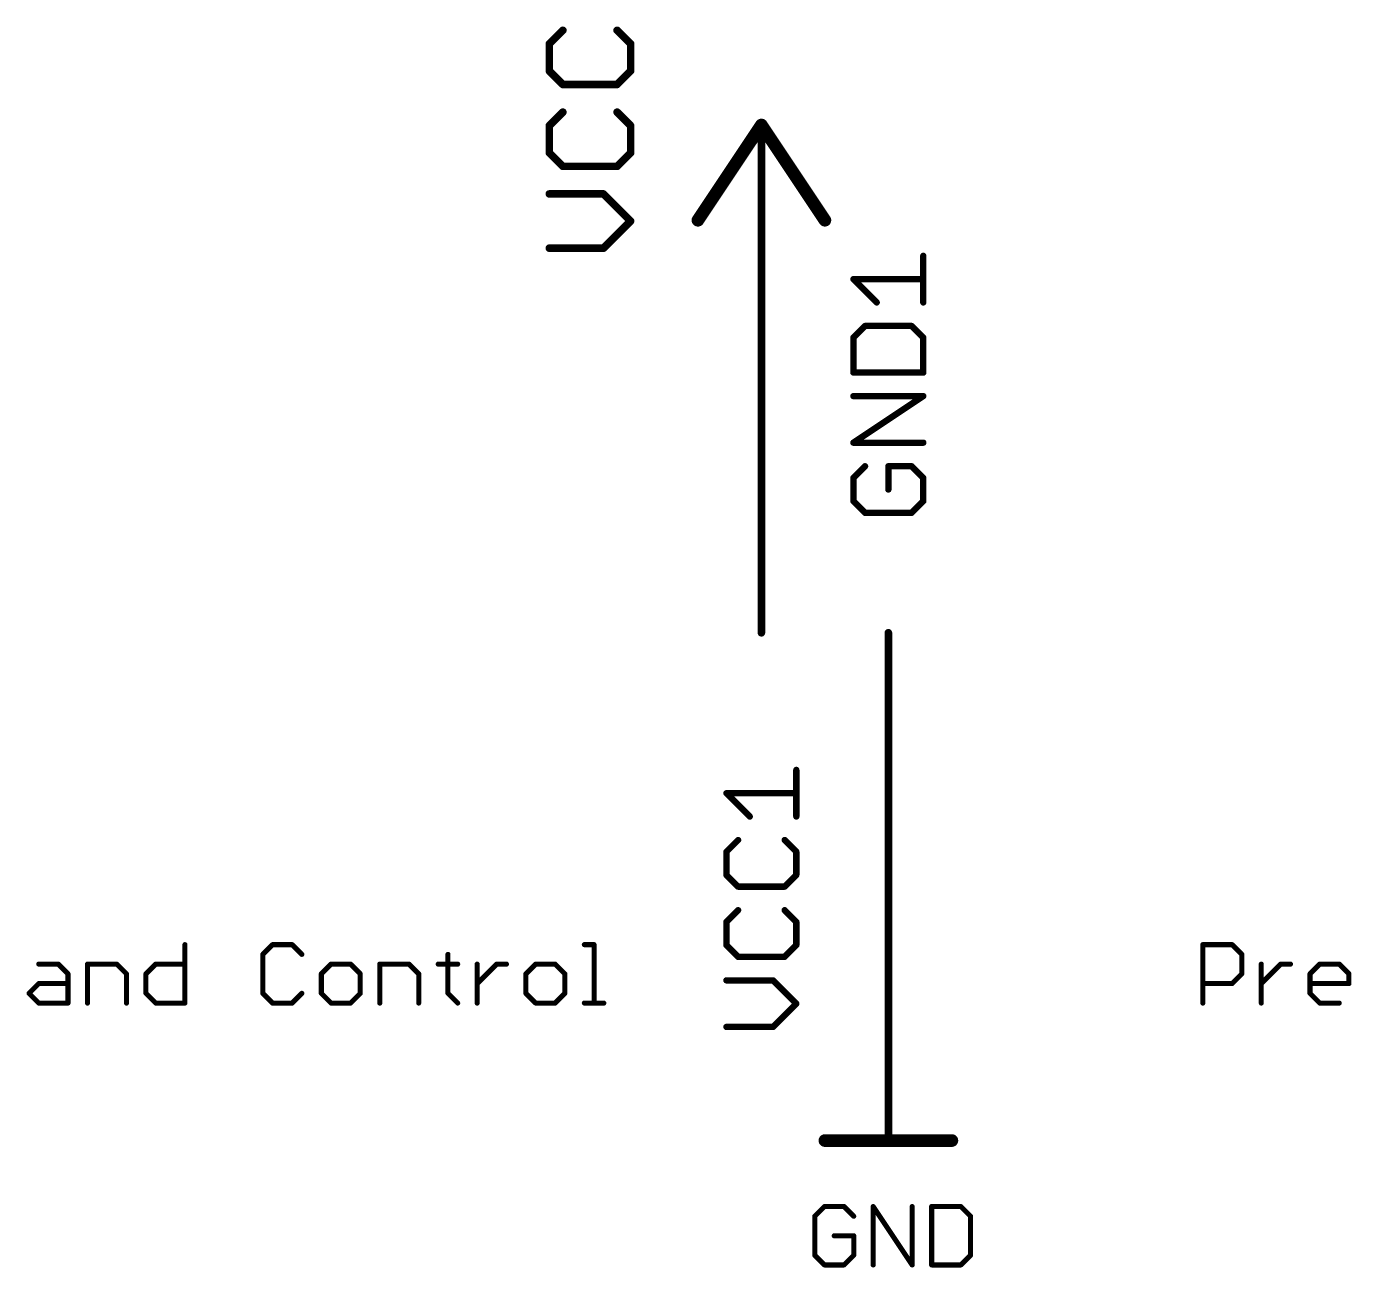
# Model space of a CAD drawing. Extents: x -72 to 265, y -97 to 216.
# Drawn here: x 145.32 to 171.83, y -48.26 to -23.43 of the extents above; entities that cross this region are included whole.
import ezdxf

# ---------------------------------------------------------------- set-up
doc = ezdxf.new("R2010")
doc.units = 0
for name, color, linetype in [('91', 94, 'CONTINUOUS'), ('94', 14, 'CONTINUOUS'), ('95', 251, 'CONTINUOUS'), ('96', 251, 'CONTINUOUS')]:
    doc.layers.add(name, color=color, linetype=linetype)

msp = doc.modelspace()

# ---------------------------------------------------------------- linework, layer by layer
at = {"layer": '91', "const_width": 0.1524}
for points in [[(160.02, -30.48), (160.02, -27.94)], [(162.56, -40.64), (162.56, -43.18)]]:
    msp.add_lwpolyline(points, dxfattribs=at)
at = {"layer": '91', "const_width": 0.0762}
for points in [[(160.0581, -27.94, 1), (159.9819, -27.94)], [(159.9819, -30.48, 1), (160.0581, -30.48)], [(162.5981, -40.64, 1), (162.5219, -40.64)], [(162.5219, -43.18, 1), (162.5981, -43.18)]]:
    msp.add_lwpolyline(points, format="xyb", dxfattribs=at)
at = {"layer": '94'}
for points, const_width in [([(160.02, -25.4), (158.75, -27.305)], 0.254), ([(161.29, -27.305), (160.02, -25.4)], 0.254), ([(160.02, -27.94), (160.02, -25.4)], 0.1524), ([(160.02, -30.48), (160.02, -35.56)], 0.1524), ([(162.56, -40.64), (162.56, -35.56)], 0.1524), ([(162.56, -43.18), (162.56, -45.72)], 0.1524), ([(161.29, -45.72), (163.83, -45.72)], 0.254)]:
    msp.add_lwpolyline(points, dxfattribs=dict(at, const_width=const_width))
for points, const_width in [([(160.0728, -25.3648, 1), (159.9672, -25.4352)], 0.127), ([(160.0728, -25.4352, 1), (159.9672, -25.3648)], 0.127), ([(160.0581, -25.4, 1), (159.9819, -25.4)], 0.0762), ([(158.6972, -27.2698, 1), (158.8028, -27.3402)], 0.127), ([(161.2372, -27.3402, 1), (161.3428, -27.2698)], 0.127), ([(159.9819, -27.94, 1), (160.0581, -27.94)], 0.0762), ([(160.0581, -30.48, 1), (159.9819, -30.48)], 0.0762), ([(162.5981, -35.56, 1), (162.5219, -35.56)], 0.0762), ([(159.9819, -35.56, 1), (160.0581, -35.56)], 0.0762), ([(162.5219, -40.64, 1), (162.5981, -40.64)], 0.0762), ([(162.5981, -43.18, 1), (162.5219, -43.18)], 0.0762), ([(161.29, -45.6565, 1), (161.29, -45.7835)], 0.127), ([(163.83, -45.7835, 1), (163.83, -45.6565)], 0.127), ([(162.5219, -45.72, 1), (162.5981, -45.72)], 0.0762)]:
    msp.add_lwpolyline(points, format="xyb", dxfattribs=dict(at, const_width=const_width))
at = {"layer": '95'}
for points, const_width in [([(163.2585, -28.9499), (163.2585, -28.0177)], 0.127), ([(162.3264, -28.9499), (161.8603, -28.4838)], 0.127), ([(161.8603, -28.4838), (163.2585, -28.4838)], 0.127), ([(162.0933, -29.421), (161.8603, -29.654)], 0.127), ([(163.0255, -29.421), (162.0933, -29.421)], 0.127), ([(163.2585, -29.654), (163.0255, -29.421)], 0.127), ([(161.8603, -29.654), (161.8603, -30.3531)], 0.127), ([(163.2585, -30.3531), (163.2585, -29.654)], 0.127), ([(161.8603, -30.3531), (163.2585, -30.3531)], 0.127), ([(161.8603, -31.7564), (163.2585, -30.8243)], 0.127), ([(163.2585, -30.8243), (161.8603, -30.8243)], 0.127), ([(163.2585, -31.7564), (161.8603, -31.7564)], 0.127), ([(162.0933, -32.2276), (161.8603, -32.4606)], 0.127), ([(163.0255, -32.2276), (162.5594, -32.2276)], 0.127), ([(162.5594, -32.2276), (162.5594, -32.6936)], 0.127), ([(163.2585, -32.4606), (163.0255, -32.2276)], 0.127), ([(161.8603, -32.4606), (161.8603, -32.9267)], 0.127), ([(163.2585, -32.9267), (163.2585, -32.4606)], 0.127), ([(161.8603, -32.9267), (162.0933, -33.1597)], 0.127), ([(163.0255, -33.1597), (163.2585, -32.9267)], 0.127), ([(162.0933, -33.1597), (163.0255, -33.1597)], 0.127), ([(160.7185, -39.2366), (160.7185, -38.3045)], 0.127), ([(159.7864, -39.2366), (159.3203, -38.7705)], 0.127), ([(159.3203, -38.7705), (160.7185, -38.7705)], 0.127), ([(159.5533, -39.7077), (159.3203, -39.9408)], 0.127), ([(160.7185, -39.9408), (160.4855, -39.7077)], 0.127), ([(159.3203, -39.9408), (159.3203, -40.4068)], 0.127), ([(160.7185, -40.4068), (160.7185, -39.9408)], 0.127), ([(159.3203, -40.4068), (159.5533, -40.6399)], 0.127), ([(160.4855, -40.6399), (160.7185, -40.4068)], 0.127), ([(159.5533, -40.6399), (160.4855, -40.6399)], 0.127), ([(159.5533, -41.111), (159.3203, -41.344)], 0.127), ([(160.7185, -41.344), (160.4855, -41.111)], 0.127), ([(159.3203, -41.344), (159.3203, -41.8101)], 0.127), ([(160.7185, -41.8101), (160.7185, -41.344)], 0.127), ([(148.4866, -41.7998), (148.4866, -42.9692)], 0.1016), ([(150.2407, -41.7998), (150.0458, -41.9947)], 0.1016), ([(150.6305, -41.7998), (150.2407, -41.7998)], 0.1016), ([(150.8254, -41.9947), (150.6305, -41.7998)], 0.1016), ([(156.4775, -41.7998), (156.6724, -41.7998)], 0.1016), ([(156.6724, -41.7998), (156.6724, -42.9692)], 0.1016), ([(159.3203, -41.8101), (159.5533, -42.0431)], 0.127), ([(160.4855, -42.0431), (160.7185, -41.8101)], 0.127), ([(168.8508, -42.9692), (168.8508, -41.7998)], 0.1016), ([(168.8508, -41.7998), (169.4355, -41.7998)], 0.1016), ([(169.4355, -41.7998), (169.6304, -41.9947)], 0.1016), ([(145.5632, -42.1896), (145.953, -42.1896)], 0.1016), ([(145.953, -42.1896), (146.1479, -42.3845)], 0.1016), ([(146.5377, -42.9692), (146.5377, -42.1896)], 0.1016), ([(146.5377, -42.1896), (147.1224, -42.1896)], 0.1016), ([(147.1224, -42.1896), (147.3173, -42.3845)], 0.1016), ([(147.7071, -42.3845), (147.9019, -42.1896)], 0.1016), ([(147.9019, -42.1896), (148.4866, -42.1896)], 0.1016), ([(150.0458, -41.9947), (150.0458, -42.7743)], 0.1016), ([(151.4101, -42.1896), (151.2152, -42.3845)], 0.1016), ([(151.7999, -42.1896), (151.4101, -42.1896)], 0.1016), ([(151.9948, -42.3845), (151.7999, -42.1896)], 0.1016), ([(152.3846, -42.9692), (152.3846, -42.1896)], 0.1016), ([(152.3846, -42.1896), (152.9693, -42.1896)], 0.1016), ([(152.9693, -42.1896), (153.1642, -42.3845)], 0.1016), ([(153.554, -42.1896), (153.9438, -42.1896)], 0.1016), ([(153.7489, -41.9947), (153.7489, -42.7743)], 0.1016), ([(154.3336, -42.9692), (154.3336, -42.1896)], 0.1016), ([(154.3336, -42.5794), (154.7234, -42.1896)], 0.1016), ([(154.7234, -42.1896), (154.9183, -42.1896)], 0.1016), ([(155.503, -42.1896), (155.3081, -42.3845)], 0.1016), ([(155.8928, -42.1896), (155.503, -42.1896)], 0.1016), ([(156.0877, -42.3845), (155.8928, -42.1896)], 0.1016), ([(159.5533, -42.0431), (160.4855, -42.0431)], 0.127), ([(169.6304, -41.9947), (169.6304, -42.3845)], 0.1016), ([(170.0202, -42.9692), (170.0202, -42.1896)], 0.1016), ([(170.0202, -42.5794), (170.41, -42.1896)], 0.1016), ([(170.41, -42.1896), (170.6049, -42.1896)], 0.1016), ([(170.9947, -42.3845), (171.1896, -42.1896)], 0.1016), ([(171.1896, -42.1896), (171.5794, -42.1896)], 0.1016), ([(171.5794, -42.1896), (171.7743, -42.3845)], 0.1016), ([(146.1479, -42.3845), (146.1479, -42.9692)], 0.1016), ([(147.3173, -42.3845), (147.3173, -42.9692)], 0.1016), ([(147.7071, -42.7743), (147.7071, -42.3845)], 0.1016), ([(151.2152, -42.3845), (151.2152, -42.7743)], 0.1016), ([(151.9948, -42.7743), (151.9948, -42.3845)], 0.1016), ([(153.1642, -42.3845), (153.1642, -42.9692)], 0.1016), ([(155.3081, -42.3845), (155.3081, -42.7743)], 0.1016), ([(156.0877, -42.7743), (156.0877, -42.3845)], 0.1016), ([(169.6304, -42.3845), (169.4355, -42.5794)], 0.1016), ([(170.9947, -42.7743), (170.9947, -42.3845)], 0.1016), ([(171.7743, -42.3845), (171.7743, -42.5794)], 0.1016), ([(145.3683, -42.7743), (145.5632, -42.5794)], 0.1016), ([(145.5632, -42.5794), (146.1479, -42.5794)], 0.1016), ([(160.2524, -42.5143), (159.3203, -42.5143)], 0.127), ([(160.7185, -42.9804), (160.2524, -42.5143)], 0.127), ([(169.4355, -42.5794), (168.8508, -42.5794)], 0.1016), ([(171.7743, -42.5794), (170.9947, -42.5794)], 0.1016), ([(145.5632, -42.9692), (145.3683, -42.7743)], 0.1016), ([(146.1479, -42.9692), (145.5632, -42.9692)], 0.1016), ([(147.9019, -42.9692), (147.7071, -42.7743)], 0.1016), ([(148.4866, -42.9692), (147.9019, -42.9692)], 0.1016), ([(150.0458, -42.7743), (150.2407, -42.9692)], 0.1016), ([(150.2407, -42.9692), (150.6305, -42.9692)], 0.1016), ([(150.6305, -42.9692), (150.8254, -42.7743)], 0.1016), ([(151.2152, -42.7743), (151.4101, -42.9692)], 0.1016), ([(151.4101, -42.9692), (151.7999, -42.9692)], 0.1016), ([(151.7999, -42.9692), (151.9948, -42.7743)], 0.1016), ([(153.7489, -42.7743), (153.9438, -42.9692)], 0.1016), ([(155.3081, -42.7743), (155.503, -42.9692)], 0.1016), ([(155.503, -42.9692), (155.8928, -42.9692)], 0.1016), ([(155.8928, -42.9692), (156.0877, -42.7743)], 0.1016), ([(156.4775, -42.9692), (156.8673, -42.9692)], 0.1016), ([(160.2524, -43.4464), (160.7185, -42.9804)], 0.127), ([(171.1896, -42.9692), (170.9947, -42.7743)], 0.1016), ([(171.5794, -42.9692), (171.1896, -42.9692)], 0.1016), ([(159.3203, -43.4464), (160.2524, -43.4464)], 0.127)]:
    msp.add_lwpolyline(points, dxfattribs=dict(at, const_width=const_width))
for points, const_width in [([(163.2902, -28.0177, 1), (163.2268, -28.0177)], 0.0635), ([(161.8603, -28.4521, 1), (161.8603, -28.5156)], 0.0635), ([(161.8828, -28.4614, 1), (161.8379, -28.5063)], 0.0635), ([(163.2585, -28.5156, 1), (163.2585, -28.4521)], 0.0635), ([(162.3039, -28.9723, 1), (162.3488, -28.9274)], 0.0635), ([(163.2268, -28.9499, 1), (163.2902, -28.9499)], 0.0635), ([(162.0933, -29.3893, 1), (162.0933, -29.4528)], 0.0635), ([(162.1158, -29.4435, 1), (162.0709, -29.3986)], 0.0635), ([(163.0479, -29.3986, 1), (163.003, -29.4435)], 0.0635), ([(163.0255, -29.4528, 1), (163.0255, -29.3893)], 0.0635), ([(161.8921, -29.654, 1), (161.8286, -29.654)], 0.0635), ([(161.8379, -29.6316, 1), (161.8828, -29.6765)], 0.0635), ([(163.2902, -29.654, 1), (163.2268, -29.654)], 0.0635), ([(163.236, -29.6765, 1), (163.281, -29.6316)], 0.0635), ([(161.8603, -30.3214, 1), (161.8603, -30.3849)], 0.0635), ([(161.8286, -30.3531, 1), (161.8921, -30.3531)], 0.0635), ([(163.2268, -30.3531, 1), (163.2902, -30.3531)], 0.0635), ([(163.2585, -30.3849, 1), (163.2585, -30.3214)], 0.0635), ([(161.8603, -30.7925, 1), (161.8603, -30.856)], 0.0635), ([(163.2761, -30.8507, 1), (163.2409, -30.7979)], 0.0635), ([(163.2585, -30.856, 1), (163.2585, -30.7925)], 0.0635), ([(161.8603, -31.7247, 1), (161.8603, -31.7882)], 0.0635), ([(161.8427, -31.73, 1), (161.8779, -31.7828)], 0.0635), ([(163.2585, -31.7882, 1), (163.2585, -31.7247)], 0.0635), ([(162.1158, -32.25, 1), (162.0709, -32.2051)], 0.0635), ([(162.5594, -32.1958, 1), (162.5594, -32.2593)], 0.0635), ([(162.5912, -32.2276, 1), (162.5277, -32.2276)], 0.0635), ([(163.0479, -32.2051, 1), (163.003, -32.25)], 0.0635), ([(163.0255, -32.2593, 1), (163.0255, -32.1958)], 0.0635), ([(161.8921, -32.4606, 1), (161.8286, -32.4606)], 0.0635), ([(161.8379, -32.4382, 1), (161.8828, -32.4831)], 0.0635), ([(163.2902, -32.4606, 1), (163.2268, -32.4606)], 0.0635), ([(163.236, -32.4831, 1), (163.281, -32.4382)], 0.0635), ([(161.8828, -32.9042, 1), (161.8379, -32.9491)], 0.0635), ([(162.5277, -32.6936, 1), (162.5912, -32.6936)], 0.0635), ([(163.281, -32.9491, 1), (163.236, -32.9042)], 0.0635), ([(161.8286, -32.9267, 1), (161.8921, -32.9267)], 0.0635), ([(162.0933, -33.1279, 1), (162.0933, -33.1915)], 0.0635), ([(162.0709, -33.1822, 1), (162.1158, -33.1372)], 0.0635), ([(163.003, -33.1372, 1), (163.0479, -33.1822)], 0.0635), ([(163.0255, -33.1915, 1), (163.0255, -33.1279)], 0.0635), ([(163.2268, -32.9267, 1), (163.2902, -32.9267)], 0.0635), ([(160.7502, -38.3045, 1), (160.6868, -38.3045)], 0.0635), ([(159.3203, -38.7388, 1), (159.3203, -38.8023)], 0.0635), ([(159.3428, -38.7481, 1), (159.2979, -38.793)], 0.0635), ([(160.7185, -38.8023, 1), (160.7185, -38.7388)], 0.0635), ([(159.7639, -39.259, 1), (159.8088, -39.2141)], 0.0635), ([(160.6868, -39.2366, 1), (160.7502, -39.2366)], 0.0635), ([(159.5758, -39.7302, 1), (159.5309, -39.6853)], 0.0635), ([(160.5079, -39.6853, 1), (160.463, -39.7302)], 0.0635), ([(159.3521, -39.9408, 1), (159.2886, -39.9408)], 0.0635), ([(159.2979, -39.9183, 1), (159.3428, -39.9632)], 0.0635), ([(160.7502, -39.9408, 1), (160.6868, -39.9408)], 0.0635), ([(160.696, -39.9632, 1), (160.741, -39.9183)], 0.0635), ([(159.3428, -40.3844, 1), (159.2979, -40.4293)], 0.0635), ([(159.2886, -40.4068, 1), (159.3521, -40.4068)], 0.0635), ([(160.6868, -40.4068, 1), (160.7502, -40.4068)], 0.0635), ([(160.741, -40.4293, 1), (160.696, -40.3844)], 0.0635), ([(159.5533, -40.6081, 1), (159.5533, -40.6716)], 0.0635), ([(159.5309, -40.6623, 1), (159.5758, -40.6174)], 0.0635), ([(160.463, -40.6174, 1), (160.5079, -40.6623)], 0.0635), ([(160.4855, -40.6716, 1), (160.4855, -40.6081)], 0.0635), ([(159.5758, -41.1335, 1), (159.5309, -41.0886)], 0.0635), ([(160.5079, -41.0886, 1), (160.463, -41.1335)], 0.0635), ([(159.3521, -41.344, 1), (159.2886, -41.344)], 0.0635), ([(159.2979, -41.3216, 1), (159.3428, -41.3665)], 0.0635), ([(160.7502, -41.344, 1), (160.6868, -41.344)], 0.0635), ([(160.696, -41.3665, 1), (160.741, -41.3216)], 0.0635), ([(148.512, -41.7998, 1), (148.4613, -41.7998)], 0.0508), ([(150.2407, -41.7744, 1), (150.2407, -41.8252)], 0.0508), ([(150.2587, -41.8178, 1), (150.2228, -41.7818)], 0.0508), ([(150.6485, -41.7818, 1), (150.6126, -41.8178)], 0.0508), ([(150.6305, -41.8252, 1), (150.6305, -41.7744)], 0.0508), ([(156.4775, -41.7744, 1), (156.4775, -41.8252)], 0.0508), ([(156.6978, -41.7998, 1), (156.647, -41.7998)], 0.0508), ([(156.6724, -41.8252, 1), (156.6724, -41.7744)], 0.0508), ([(159.3428, -41.7877, 1), (159.2979, -41.8326)], 0.0635), ([(159.2886, -41.8101, 1), (159.3521, -41.8101)], 0.0635), ([(160.6868, -41.8101, 1), (160.7502, -41.8101)], 0.0635), ([(160.741, -41.8326, 1), (160.696, -41.7877)], 0.0635), ([(168.8762, -41.7998, 1), (168.8254, -41.7998)], 0.0508), ([(168.8508, -41.7744, 1), (168.8508, -41.8252)], 0.0508), ([(169.4535, -41.7818, 1), (169.4175, -41.8178)], 0.0508), ([(169.4355, -41.8252, 1), (169.4355, -41.7744)], 0.0508), ([(145.5632, -42.1642, 1), (145.5632, -42.215)], 0.0508), ([(145.9709, -42.1716, 1), (145.935, -42.2076)], 0.0508), ([(145.953, -42.215, 1), (145.953, -42.1642)], 0.0508), ([(146.5631, -42.1896, 1), (146.5123, -42.1896)], 0.0508), ([(146.5377, -42.1642, 1), (146.5377, -42.215)], 0.0508), ([(147.1403, -42.1716, 1), (147.1044, -42.2076)], 0.0508), ([(147.1224, -42.215, 1), (147.1224, -42.1642)], 0.0508), ([(147.9019, -42.1642, 1), (147.9019, -42.215)], 0.0508), ([(147.9199, -42.2076, 1), (147.884, -42.1716)], 0.0508), ([(148.4866, -42.215, 1), (148.4866, -42.1642)], 0.0508), ([(150.0712, -41.9947, 1), (150.0204, -41.9947)], 0.0508), ([(150.0279, -41.9767, 1), (150.0638, -42.0127)], 0.0508), ([(150.8075, -42.0127, 1), (150.8434, -41.9767)], 0.0508), ([(151.4101, -42.1642, 1), (151.4101, -42.215)], 0.0508), ([(151.4281, -42.2076, 1), (151.3922, -42.1716)], 0.0508), ([(151.8179, -42.1716, 1), (151.782, -42.2076)], 0.0508), ([(151.7999, -42.215, 1), (151.7999, -42.1642)], 0.0508), ([(152.41, -42.1896, 1), (152.3592, -42.1896)], 0.0508), ([(152.3846, -42.1642, 1), (152.3846, -42.215)], 0.0508), ([(152.9873, -42.1716, 1), (152.9514, -42.2076)], 0.0508), ([(152.9693, -42.215, 1), (152.9693, -42.1642)], 0.0508), ([(153.554, -42.1642, 1), (153.554, -42.215)], 0.0508), ([(153.7743, -41.9947, 1), (153.7235, -41.9947)], 0.0508), ([(153.9438, -42.215, 1), (153.9438, -42.1642)], 0.0508), ([(154.359, -42.1896, 1), (154.3082, -42.1896)], 0.0508), ([(154.7234, -42.1642, 1), (154.7234, -42.215)], 0.0508), ([(154.7414, -42.2076, 1), (154.7055, -42.1716)], 0.0508), ([(154.9183, -42.215, 1), (154.9183, -42.1642)], 0.0508), ([(155.503, -42.1642, 1), (155.503, -42.215)], 0.0508), ([(155.521, -42.2076, 1), (155.4851, -42.1716)], 0.0508), ([(155.9108, -42.1716, 1), (155.8749, -42.2076)], 0.0508), ([(155.8928, -42.215, 1), (155.8928, -42.1642)], 0.0508), ([(159.5533, -42.0114, 1), (159.5533, -42.0749)], 0.0635), ([(159.5309, -42.0656, 1), (159.5758, -42.0207)], 0.0635), ([(160.463, -42.0207, 1), (160.5079, -42.0656)], 0.0635), ([(160.4855, -42.0749, 1), (160.4855, -42.0114)], 0.0635), ([(169.6558, -41.9947, 1), (169.605, -41.9947)], 0.0508), ([(169.6124, -42.0127, 1), (169.6484, -41.9767)], 0.0508), ([(170.0456, -42.1896, 1), (169.9948, -42.1896)], 0.0508), ([(170.41, -42.1642, 1), (170.41, -42.215)], 0.0508), ([(170.428, -42.2076, 1), (170.392, -42.1716)], 0.0508), ([(170.6049, -42.215, 1), (170.6049, -42.1642)], 0.0508), ([(171.1896, -42.1642, 1), (171.1896, -42.215)], 0.0508), ([(171.2076, -42.2076, 1), (171.1716, -42.1716)], 0.0508), ([(171.5974, -42.1716, 1), (171.5614, -42.2076)], 0.0508), ([(171.5794, -42.215, 1), (171.5794, -42.1642)], 0.0508), ([(146.1733, -42.3845, 1), (146.1225, -42.3845)], 0.0508), ([(146.1299, -42.4025, 1), (146.1658, -42.3665)], 0.0508), ([(147.3427, -42.3845, 1), (147.2919, -42.3845)], 0.0508), ([(147.2993, -42.4025, 1), (147.3352, -42.3665)], 0.0508), ([(147.6891, -42.3665, 1), (147.725, -42.4025)], 0.0508), ([(147.7325, -42.3845, 1), (147.6817, -42.3845)], 0.0508), ([(151.2406, -42.3845, 1), (151.1898, -42.3845)], 0.0508), ([(151.1973, -42.3665, 1), (151.2332, -42.4025)], 0.0508), ([(152.0202, -42.3845, 1), (151.9694, -42.3845)], 0.0508), ([(151.9769, -42.4025, 1), (152.0128, -42.3665)], 0.0508), ([(153.1896, -42.3845, 1), (153.1388, -42.3845)], 0.0508), ([(153.1463, -42.4025, 1), (153.1822, -42.3665)], 0.0508), ([(155.3335, -42.3845, 1), (155.2827, -42.3845)], 0.0508), ([(155.2902, -42.3665, 1), (155.3261, -42.4025)], 0.0508), ([(156.1131, -42.3845, 1), (156.0623, -42.3845)], 0.0508), ([(156.0698, -42.4025, 1), (156.1057, -42.3665)], 0.0508), ([(169.605, -42.3845, 1), (169.6558, -42.3845)], 0.0508), ([(169.6484, -42.4025, 1), (169.6124, -42.3665)], 0.0508), ([(170.9767, -42.3665, 1), (171.0127, -42.4025)], 0.0508), ([(171.0201, -42.3845, 1), (170.9693, -42.3845)], 0.0508), ([(171.7997, -42.3845, 1), (171.7489, -42.3845)], 0.0508), ([(171.7563, -42.4025, 1), (171.7923, -42.3665)], 0.0508), ([(145.5632, -42.554, 1), (145.5632, -42.6048)], 0.0508), ([(145.5811, -42.5974, 1), (145.5452, -42.5614)], 0.0508), ([(146.1479, -42.6048, 1), (146.1479, -42.554)], 0.0508), ([(154.3157, -42.5614, 1), (154.3516, -42.5974)], 0.0508), ([(159.3203, -42.4825, 1), (159.3203, -42.546)], 0.0635), ([(160.2749, -42.4918, 1), (160.23, -42.5367)], 0.0635), ([(160.2524, -42.546, 1), (160.2524, -42.4825)], 0.0635), ([(168.8508, -42.554, 1), (168.8508, -42.6048)], 0.0508), ([(169.4175, -42.5614, 1), (169.4535, -42.5974)], 0.0508), ([(169.4355, -42.6048, 1), (169.4355, -42.554)], 0.0508), ([(170.0022, -42.5614, 1), (170.0382, -42.5974)], 0.0508), ([(170.9947, -42.554, 1), (170.9947, -42.6048)], 0.0508), ([(171.7489, -42.5794, 1), (171.7997, -42.5794)], 0.0508), ([(171.7743, -42.6048, 1), (171.7743, -42.554)], 0.0508), ([(145.3862, -42.7563, 1), (145.3503, -42.7923)], 0.0508), ([(145.3503, -42.7563, 1), (145.3862, -42.7923)], 0.0508), ([(145.5632, -42.9438, 1), (145.5632, -42.9946)], 0.0508), ([(145.5452, -42.9872, 1), (145.5811, -42.9512)], 0.0508), ([(146.1479, -42.9946, 1), (146.1479, -42.9438)], 0.0508), ([(147.725, -42.7563, 1), (147.6891, -42.7923)], 0.0508), ([(147.6817, -42.7743, 1), (147.7325, -42.7743)], 0.0508), ([(147.9019, -42.9438, 1), (147.9019, -42.9946)], 0.0508), ([(147.884, -42.9872, 1), (147.9199, -42.9512)], 0.0508), ([(148.4866, -42.9946, 1), (148.4866, -42.9438)], 0.0508), ([(150.0638, -42.7563, 1), (150.0279, -42.7923)], 0.0508), ([(150.0204, -42.7743, 1), (150.0712, -42.7743)], 0.0508), ([(150.2407, -42.9438, 1), (150.2407, -42.9946)], 0.0508), ([(150.2228, -42.9872, 1), (150.2587, -42.9512)], 0.0508), ([(150.6126, -42.9512, 1), (150.6485, -42.9872)], 0.0508), ([(150.6305, -42.9946, 1), (150.6305, -42.9438)], 0.0508), ([(150.8434, -42.7923, 1), (150.8075, -42.7563)], 0.0508), ([(151.2332, -42.7563, 1), (151.1973, -42.7923)], 0.0508), ([(151.1898, -42.7743, 1), (151.2406, -42.7743)], 0.0508), ([(151.4101, -42.9438, 1), (151.4101, -42.9946)], 0.0508), ([(151.3922, -42.9872, 1), (151.4281, -42.9512)], 0.0508), ([(151.782, -42.9512, 1), (151.8179, -42.9872)], 0.0508), ([(151.7999, -42.9946, 1), (151.7999, -42.9438)], 0.0508), ([(151.9694, -42.7743, 1), (152.0202, -42.7743)], 0.0508), ([(152.0128, -42.7923, 1), (151.9769, -42.7563)], 0.0508), ([(153.7669, -42.7563, 1), (153.731, -42.7923)], 0.0508), ([(153.7235, -42.7743, 1), (153.7743, -42.7743)], 0.0508), ([(153.9259, -42.9872, 1), (153.9618, -42.9512)], 0.0508), ([(155.3261, -42.7563, 1), (155.2902, -42.7923)], 0.0508), ([(155.2827, -42.7743, 1), (155.3335, -42.7743)], 0.0508), ([(155.503, -42.9438, 1), (155.503, -42.9946)], 0.0508), ([(155.4851, -42.9872, 1), (155.521, -42.9512)], 0.0508), ([(155.8749, -42.9512, 1), (155.9108, -42.9872)], 0.0508), ([(155.8928, -42.9946, 1), (155.8928, -42.9438)], 0.0508), ([(156.0623, -42.7743, 1), (156.1131, -42.7743)], 0.0508), ([(156.1057, -42.7923, 1), (156.0698, -42.7563)], 0.0508), ([(156.4775, -42.9438, 1), (156.4775, -42.9946)], 0.0508), ([(156.8673, -42.9946, 1), (156.8673, -42.9438)], 0.0508), ([(160.741, -43.0028, 1), (160.696, -42.9579)], 0.0635), ([(160.696, -43.0028, 1), (160.741, -42.9579)], 0.0635), ([(171.0127, -42.7563, 1), (170.9767, -42.7923)], 0.0508), ([(170.9693, -42.7743, 1), (171.0201, -42.7743)], 0.0508), ([(171.1896, -42.9438, 1), (171.1896, -42.9946)], 0.0508), ([(171.1716, -42.9872, 1), (171.2076, -42.9512)], 0.0508), ([(171.5794, -42.9946, 1), (171.5794, -42.9438)], 0.0508), ([(146.1225, -42.9692, 1), (146.1733, -42.9692)], 0.0508), ([(146.5123, -42.9692, 1), (146.5631, -42.9692)], 0.0508), ([(147.2919, -42.9692, 1), (147.3427, -42.9692)], 0.0508), ([(148.4613, -42.9692, 1), (148.512, -42.9692)], 0.0508), ([(152.3592, -42.9692, 1), (152.41, -42.9692)], 0.0508), ([(153.1388, -42.9692, 1), (153.1896, -42.9692)], 0.0508), ([(154.3082, -42.9692, 1), (154.359, -42.9692)], 0.0508), ([(156.647, -42.9692, 1), (156.6978, -42.9692)], 0.0508), ([(168.8254, -42.9692, 1), (168.8762, -42.9692)], 0.0508), ([(169.9948, -42.9692, 1), (170.0456, -42.9692)], 0.0508), ([(159.3203, -43.4147, 1), (159.3203, -43.4782)], 0.0635), ([(160.23, -43.424, 1), (160.2749, -43.4689)], 0.0635), ([(160.2524, -43.4782, 1), (160.2524, -43.4147)], 0.0635)]:
    msp.add_lwpolyline(points, format="xyb", dxfattribs=dict(at, const_width=const_width))
at = {"layer": '96'}
for points, const_width in [([(156.048, -23.5048), (155.7768, -23.776)], 0.1524), ([(157.4038, -23.776), (157.1326, -23.5048)], 0.1524), ([(155.7768, -23.776), (155.7768, -24.3183)], 0.1524), ([(157.4038, -24.3183), (157.4038, -23.776)], 0.1524), ([(155.7768, -24.3183), (156.048, -24.5895)], 0.1524), ([(157.1326, -24.5895), (157.4038, -24.3183)], 0.1524), ([(156.048, -24.5895), (157.1326, -24.5895)], 0.1524), ([(156.048, -25.142), (155.7768, -25.4132)], 0.1524), ([(157.4038, -25.4132), (157.1326, -25.142)], 0.1524), ([(155.7768, -25.4132), (155.7768, -25.9555)], 0.1524), ([(157.4038, -25.9555), (157.4038, -25.4132)], 0.1524), ([(155.7768, -25.9555), (156.048, -26.2266)], 0.1524), ([(157.1326, -26.2266), (157.4038, -25.9555)], 0.1524), ([(156.048, -26.2266), (157.1326, -26.2266)], 0.1524), ([(156.8615, -26.7791), (155.7768, -26.7791)], 0.1524), ([(157.4038, -27.3215), (156.8615, -26.7791)], 0.1524), ([(156.8615, -27.8638), (157.4038, -27.3215)], 0.1524), ([(155.7768, -27.8638), (156.8615, -27.8638)], 0.1524), ([(161.2817, -47.0398), (161.0868, -47.2347)], 0.1016), ([(161.6715, -47.0398), (161.2817, -47.0398)], 0.1016), ([(161.8664, -47.2347), (161.6715, -47.0398)], 0.1016), ([(162.2562, -48.2092), (162.2562, -47.0398)], 0.1016), ([(162.2562, -47.0398), (163.0358, -48.2092)], 0.1016), ([(163.0358, -48.2092), (163.0358, -47.0398)], 0.1016), ([(163.4256, -47.0398), (163.4256, -48.2092)], 0.1016), ([(164.0103, -47.0398), (163.4256, -47.0398)], 0.1016), ([(164.2052, -47.2347), (164.0103, -47.0398)], 0.1016), ([(161.0868, -47.2347), (161.0868, -48.0143)], 0.1016), ([(164.2052, -48.0143), (164.2052, -47.2347)], 0.1016), ([(161.8664, -47.6245), (161.4766, -47.6245)], 0.1016), ([(161.8664, -48.0143), (161.8664, -47.6245)], 0.1016), ([(161.0868, -48.0143), (161.2817, -48.2092)], 0.1016), ([(161.6715, -48.2092), (161.8664, -48.0143)], 0.1016), ([(164.0103, -48.2092), (164.2052, -48.0143)], 0.1016), ([(161.2817, -48.2092), (161.6715, -48.2092)], 0.1016), ([(163.4256, -48.2092), (164.0103, -48.2092)], 0.1016)]:
    msp.add_lwpolyline(points, dxfattribs=dict(at, const_width=const_width))
for points, const_width in [([(156.0749, -23.5318, 1), (156.021, -23.4779)], 0.0762), ([(157.1596, -23.4779, 1), (157.1057, -23.5318)], 0.0762), ([(155.8149, -23.776, 1), (155.7387, -23.776)], 0.0762), ([(155.7499, -23.7491, 1), (155.8038, -23.8029)], 0.0762), ([(157.4419, -23.776, 1), (157.3657, -23.776)], 0.0762), ([(157.3769, -23.8029, 1), (157.4307, -23.7491)], 0.0762), ([(155.8038, -24.2914, 1), (155.7499, -24.3453)], 0.0762), ([(155.7387, -24.3183, 1), (155.8149, -24.3183)], 0.0762), ([(157.3657, -24.3183, 1), (157.4419, -24.3183)], 0.0762), ([(157.4307, -24.3453, 1), (157.3769, -24.2914)], 0.0762), ([(156.048, -24.5514, 1), (156.048, -24.6276)], 0.0762), ([(156.021, -24.6164, 1), (156.0749, -24.5625)], 0.0762), ([(157.1057, -24.5625, 1), (157.1596, -24.6164)], 0.0762), ([(157.1326, -24.6276, 1), (157.1326, -24.5514)], 0.0762), ([(156.0749, -25.1689, 1), (156.021, -25.115)], 0.0762), ([(157.1596, -25.115, 1), (157.1057, -25.1689)], 0.0762), ([(155.8149, -25.4132, 1), (155.7387, -25.4132)], 0.0762), ([(155.7499, -25.3862, 1), (155.8038, -25.4401)], 0.0762), ([(157.4419, -25.4132, 1), (157.3657, -25.4132)], 0.0762), ([(157.3769, -25.4401, 1), (157.4307, -25.3862)], 0.0762), ([(155.8038, -25.9285, 1), (155.7499, -25.9824)], 0.0762), ([(155.7387, -25.9555, 1), (155.8149, -25.9555)], 0.0762), ([(157.3657, -25.9555, 1), (157.4419, -25.9555)], 0.0762), ([(157.4307, -25.9824, 1), (157.3769, -25.9285)], 0.0762), ([(156.048, -26.1885, 1), (156.048, -26.2647)], 0.0762), ([(156.021, -26.2536, 1), (156.0749, -26.1997)], 0.0762), ([(157.1057, -26.1997, 1), (157.1596, -26.2536)], 0.0762), ([(157.1326, -26.2647, 1), (157.1326, -26.1885)], 0.0762), ([(155.7768, -26.741, 1), (155.7768, -26.8172)], 0.0762), ([(156.8884, -26.7522, 1), (156.8345, -26.8061)], 0.0762), ([(156.8615, -26.8172, 1), (156.8615, -26.741)], 0.0762), ([(157.4307, -27.3484, 1), (157.3769, -27.2945)], 0.0762), ([(157.3769, -27.3484, 1), (157.4307, -27.2945)], 0.0762), ([(155.7768, -27.8257, 1), (155.7768, -27.9019)], 0.0762), ([(156.8345, -27.8369, 1), (156.8884, -27.8907)], 0.0762), ([(156.8615, -27.9019, 1), (156.8615, -27.8257)], 0.0762), ([(161.2817, -47.0144, 1), (161.2817, -47.0652)], 0.0508), ([(161.2997, -47.0578, 1), (161.2637, -47.0218)], 0.0508), ([(161.6895, -47.0218, 1), (161.6535, -47.0578)], 0.0508), ([(161.6715, -47.0652, 1), (161.6715, -47.0144)], 0.0508), ([(162.2816, -47.0398, 1), (162.2308, -47.0398)], 0.0508), ([(162.2773, -47.0257, 1), (162.2351, -47.0539)], 0.0508), ([(163.0612, -47.0398, 1), (163.0104, -47.0398)], 0.0508), ([(163.451, -47.0398, 1), (163.4002, -47.0398)], 0.0508), ([(163.4256, -47.0144, 1), (163.4256, -47.0652)], 0.0508), ([(164.0283, -47.0218, 1), (163.9923, -47.0578)], 0.0508), ([(164.0103, -47.0652, 1), (164.0103, -47.0144)], 0.0508), ([(161.0688, -47.2167, 1), (161.1048, -47.2527)], 0.0508), ([(161.1122, -47.2347, 1), (161.0614, -47.2347)], 0.0508), ([(161.8484, -47.2527, 1), (161.8844, -47.2167)], 0.0508), ([(164.2306, -47.2347, 1), (164.1798, -47.2347)], 0.0508), ([(164.1872, -47.2527, 1), (164.2232, -47.2167)], 0.0508), ([(161.4766, -47.5991, 1), (161.4766, -47.6499)], 0.0508), ([(161.8918, -47.6245, 1), (161.841, -47.6245)], 0.0508), ([(161.8664, -47.6499, 1), (161.8664, -47.5991)], 0.0508), ([(161.1048, -47.9963, 1), (161.0688, -48.0323)], 0.0508), ([(161.8844, -48.0323, 1), (161.8484, -47.9963)], 0.0508), ([(164.2232, -48.0323, 1), (164.1872, -47.9963)], 0.0508), ([(161.0614, -48.0143, 1), (161.1122, -48.0143)], 0.0508), ([(161.2817, -48.1838, 1), (161.2817, -48.2346)], 0.0508), ([(161.2637, -48.2272, 1), (161.2997, -48.1912)], 0.0508), ([(161.6535, -48.1912, 1), (161.6895, -48.2272)], 0.0508), ([(161.6715, -48.2346, 1), (161.6715, -48.1838)], 0.0508), ([(161.841, -48.0143, 1), (161.8918, -48.0143)], 0.0508), ([(162.2308, -48.2092, 1), (162.2816, -48.2092)], 0.0508), ([(163.0104, -48.2092, 1), (163.0612, -48.2092)], 0.0508), ([(163.0147, -48.2233, 1), (163.0569, -48.1951)], 0.0508), ([(163.4256, -48.1838, 1), (163.4256, -48.2346)], 0.0508), ([(163.4002, -48.2092, 1), (163.451, -48.2092)], 0.0508), ([(163.9923, -48.1912, 1), (164.0283, -48.2272)], 0.0508), ([(164.0103, -48.2346, 1), (164.0103, -48.1838)], 0.0508), ([(164.1798, -48.0143, 1), (164.2306, -48.0143)], 0.0508)]:
    msp.add_lwpolyline(points, format="xyb", dxfattribs=dict(at, const_width=const_width))

doc.saveas('drawing.dxf')
